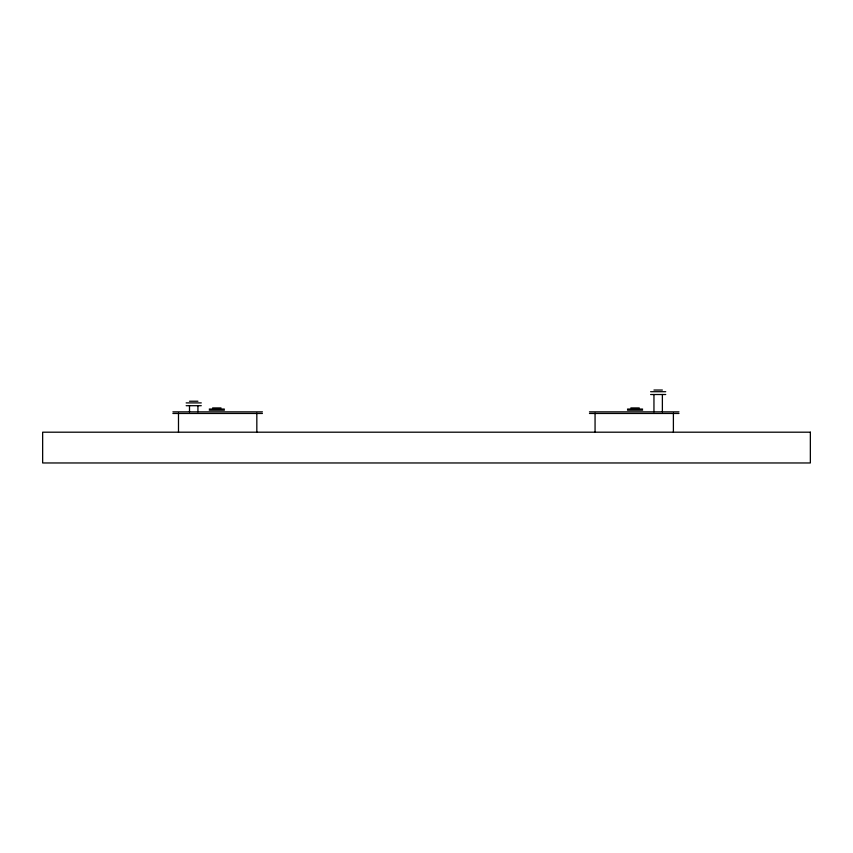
<?xml version="1.0" encoding="UTF-8"?>
<svg xmlns="http://www.w3.org/2000/svg" width="853" height="853" viewBox="0 0 853 853"><rect width="100%" height="100%" fill="white"/><g stroke="black" fill="none" stroke-linecap="round" stroke-linejoin="round"><path stroke-width="1.28" d="M653.952 390.034L662.376 390.034M650.615 391.708L665.735 391.708M650.615 394.512L665.735 394.512M189.505 401.23L197.928 401.23M186.157 402.904L201.276 402.904M186.157 405.697L201.276 405.697M212.61 407.937L221.044 407.937M630.847 407.937L639.27 407.937M209.262 409.056L224.382 409.056M627.499 409.056L642.618 409.056M209.262 410.176L224.382 410.176M627.499 410.176L642.618 410.176M172.892 411.86L262.425 411.86M589.466 411.86L678.988 411.86M172.892 413.46L262.425 413.46M589.466 413.46L678.988 413.46M673.39 413.161L673.39 432.194M662.376 394.512L662.376 411.86M653.952 394.512L653.952 411.86M595.063 413.161L595.063 432.194M256.828 413.161L256.828 432.194M197.928 405.697L197.928 411.86M189.505 405.697L189.505 411.86M178.49 413.161L178.49 432.194M810.35 432.194L42.65 432.194L42.65 462.966L810.35 462.966L810.35 432.194"/></g></svg>
